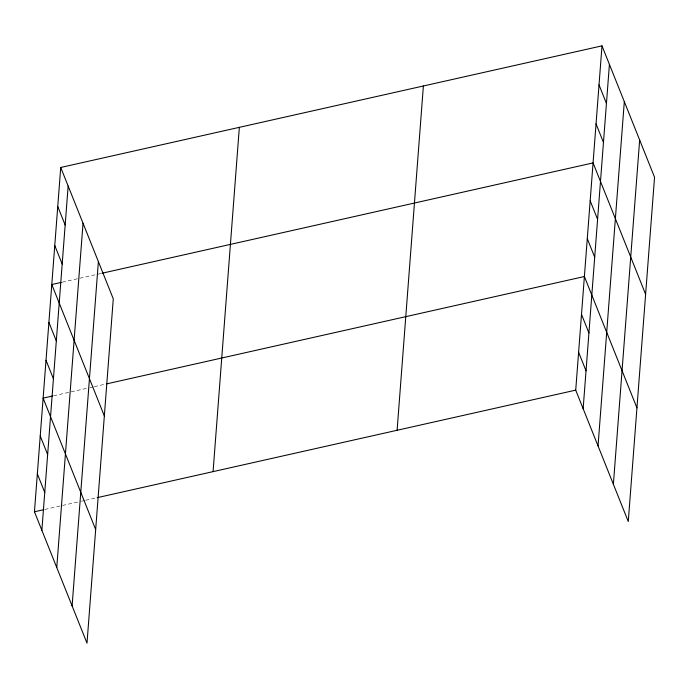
<?xml version="1.0" encoding="UTF-8"?>
<svg xmlns="http://www.w3.org/2000/svg" width="689" height="689" viewBox="0 0 689 689"><rect width="100%" height="100%" fill="white"/><g stroke="black" fill="none" stroke-linecap="round" stroke-linejoin="round"><path stroke-width="0.52" stroke-dasharray="3.44 2.58" d="M62.234 282.18L100.887 273.499M53.57 395.796L89.079 387.821M90.13 387.588L93.256 386.882M94.307 386.65L104.754 384.298M44.897 509.412L80.415 501.437M81.457 501.204L84.592 500.498M85.634 500.257L96.081 497.914"/><path stroke-width="1.03" d="M60.727 167.47L113.28 298.862L87.003 643.147L34.45 511.763L60.727 167.47L601.997 45.853L654.55 177.237L628.273 521.53L575.72 390.138L601.997 45.853M41.865 530.306L68.142 186.021M56.765 567.547L83.033 223.253M72.104 605.915L98.381 261.622M213.073 471.629L239.35 127.336M397.105 430.272L423.382 85.987M583.144 408.689L609.42 64.396M598.035 445.921L624.312 101.636M613.382 484.289L639.659 139.996M61.192 282.421L51.796 284.531L104.34 415.915M101.929 273.266L593.065 162.905L645.619 294.298M52.519 396.037L43.123 398.147L95.668 529.531M106.838 383.833L584.393 276.522L636.946 407.914M34.45 511.763L43.855 509.653M97.123 497.682L575.72 390.138M599.025 84.868L606.441 103.419M596.045 123.891L603.461 142.434M590.172 200.783L597.596 219.326M587.286 238.652L594.702 257.195M581.507 314.399L588.923 332.942M578.614 352.268L586.029 370.811M57.747 206.493L65.162 225.036M54.767 245.508L62.191 264.059M48.902 322.4L56.317 340.952M46.008 360.278L53.432 378.821M40.229 436.016L47.644 454.568M37.344 473.894L44.759 492.437"/></g></svg>
